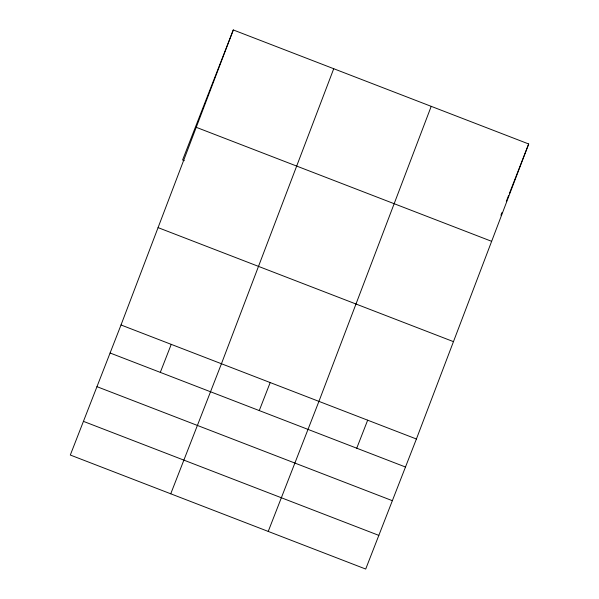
<?xml version="1.0" encoding="UTF-8"?>
<svg xmlns="http://www.w3.org/2000/svg" width="599" height="599" viewBox="0 0 599 599"><rect width="100%" height="100%" fill="white"/><g stroke="black" fill="none" stroke-linecap="round" stroke-linejoin="round"><path stroke-width="0.9" d="M121.013 324.98L233.296 29.95L528.692 143.97L416.41 439L365.704 569.05L70.308 455.03L121.013 324.98L416.41 439M333.733 68.713L221.443 363.75L170.745 493.801M431.213 106.345L318.93 401.375L268.225 531.425M233.296 29.95L182.59 160L184.327 160.667M160.307 372.376L171.232 344.365M259.262 410.577L270.186 382.559M356.742 448.202L367.666 420.191M500.921 215.198L501.94 212.593M506.327 201.339L508.678 195.296M509.352 193.567L528.692 143.97M196.24 127.31L491.637 241.33M158.069 227.62L453.458 341.64M110.089 352.998L405.486 467.018M96.963 386.669L392.36 500.689M83.433 421.359L378.83 535.379"/></g></svg>
